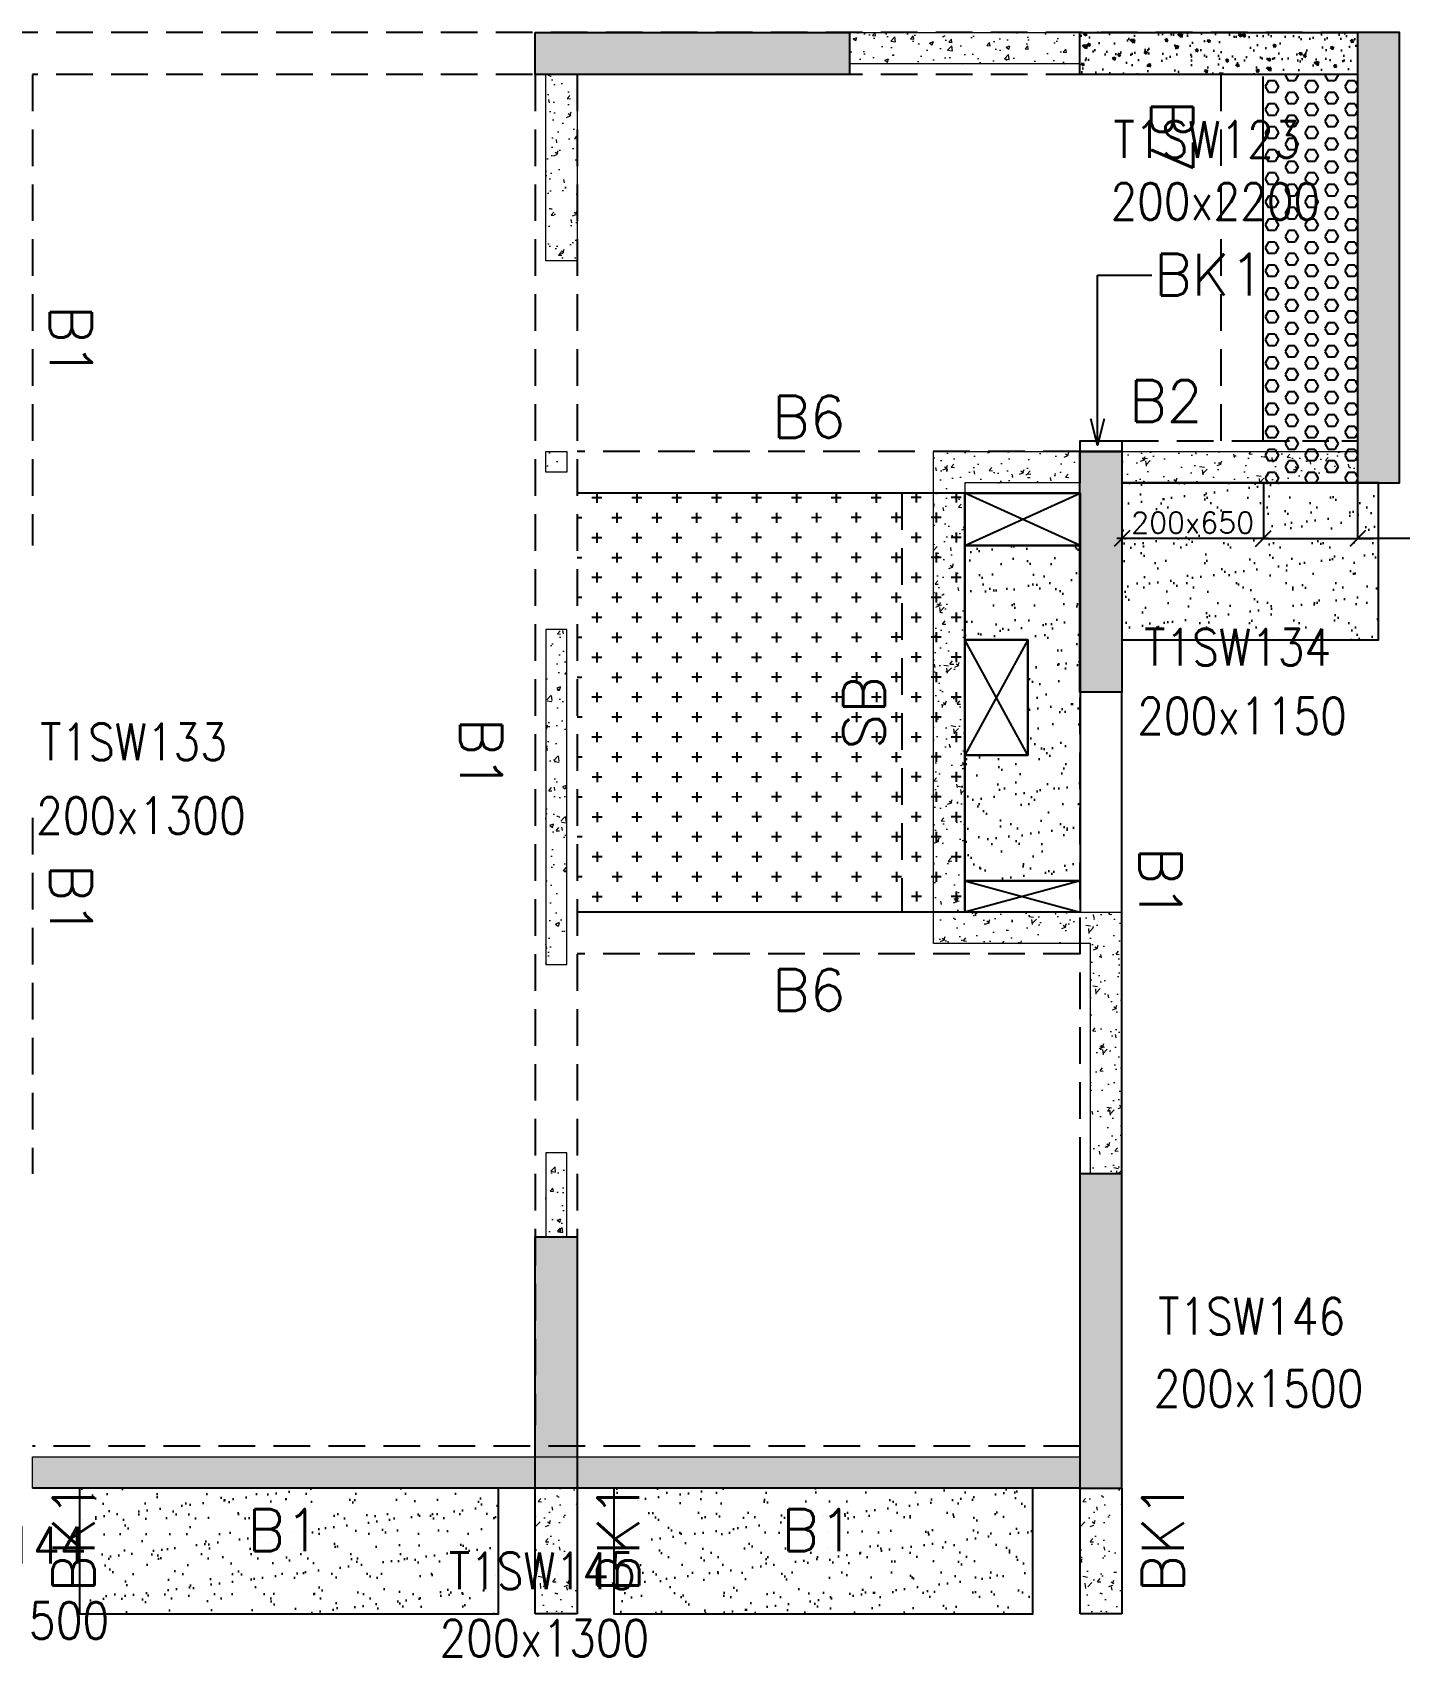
# Model space of a CAD drawing. Header units: millimetres. Extents: x 1078357 to 2594950, y -4969473 to -4636555.
# Drawn here: x 1641433 to 1647958, y -4669200 to -4661446 of the extents above; entities that cross this region are included whole.
import ezdxf

# ---------------------------------------------------------------- set-up
doc = ezdxf.new("R2010")
doc.units = ezdxf.units.MM
doc.header["$PDMODE"] = 35
for name, pattern in [('CONTINOUS', [0]), ('HIDDEN', [0.375, 0.25, -0.125]), ('New Retail block$0$CONTINOUS', [0])]:
    doc.linetypes.add(name, pattern=pattern)
doc.layers.get('0').update_dxf_attribs({"lineweight": 0})
doc.layers.get('Defpoints').update_dxf_attribs({"lineweight": 0})
for name, color, linetype, lineweight in [('A-_ANOTDIMA_D-', 6, 'Continuous', 13), ('COL. NO.', 30, 'Continuous', 25), ('COL. SIZE', 7, 'Continuous', 25), ('DIM', 9, 'Continuous', 25), ('HATCH', 8, 'Continuous', 30), ('RCC UPSTAND', 43, 'Continuous', 30), ('S-NON STR RCC WALL', 8, 'Continuous', 0)]:
    doc.layers.add(name, color=color, linetype=linetype, lineweight=lineweight)
for name, color, linetype in [('B-200x325', 201, 'HIDDEN'), ('B-200x375', 41, 'HIDDEN'), ('B-200x400', 44, 'HIDDEN'), ('B-200x650', 241, 'HIDDEN'), ('B-300xSLAB THK.', 151, 'Continuous'), ('BK1-200x650', 241, 'HIDDEN'), ('DC BEAM NO.', 7, 'Continuous'), ('DROP SLAB', 8, 'Continuous'), ('NON STR. RCC WALL', 6, 'Continuous'), ('S-COLUMN_SHEAR WALL', 1, 'Continuous'), ('S-PROJECTION', 54, 'New Retail block$0$CONTINOUS'), ('SLAB FOLD', 8, 'Continuous')]:
    doc.layers.add(name, color=color, linetype=linetype)
doc.styles.add('Roman', font='romans')
doc.styles.add('ROMANS', font='romans.shx', dxfattribs={"width": 0.85})
doc.dimstyles.new('HARESH', dxfattribs={"dimtxt": 150, "dimasz": 75, "dimexe": 0, "dimexo": 0, "dimgap": 25, "dimtad": 1, "dimdec": 0, "dimdsep": 46, "dimtxsty": 'Roman', "dimblk": 'OBLIQUE', "dimcen": 225, "dimdle": 25, "dimclrd": 2, "dimclre": 2, "dimclrt": 7, "dimadec": 8, "dimazin": 1, "dimtfac": 1, "dimtdec": 0, "dimtmove": 0, "dimatfit": 0, "dimfxl": 1, "dimlwd": -1, "dimlwe": -1, "dimarcsym": 0})
pattern_1 = [(50, (-4755937.19, 23343877.28), (182.184669, -15.9390855), [19.05, -209.55]), (355, (-4755937.19, 23343877.28), (-35.2434214, 191.0568452), [15.24, -167.6405842]), (100.4514447, (-4755922, 23343875.95), (146.9412471, 175.1177519), [16.1900088, -178.0902446]), (46.1842, (-4755937.19, 23343928.08), (271.0790409, -42.042328), [28.575, -314.325]), (96.6355576, (-4755914.6, 23343924.58), (237.404134, 247.4261246), [24.2850231, -267.1356082]), (351.1841512, (-4755937.2, 23343928.08), (237.404134, 247.4261246), [22.859967, -251.459732]), (21, (-4755911.79, 23343915.38), (151.6143913, -102.2651982), [19.05, -209.55]), (326, (-4755911.79, 23343915.38), (61.8020283, 184.1879661), [15.24, -167.64]), (71.451445, (-4755899.15, 23343906.86), (213.4164193, 81.9227689), [16.1900088, -178.0899376]), (37.5, (-4755937.19, 23343877.28), (3.08860325, 84.55503887), [0, -165.608, 0, -170.18, 0, -168.275]), (7.5, (-4755937.19, 23343877.28), (66.8196625, 100.18057482), [0, -97.028, 0, -161.798, 0, -64.135]), (327.5, (-4755993.83, 23343877.28), (135.59059517, -5.728744), [0, -63.5, 0, -198.12, 0, -262.89]), (317.5, (-4756019.23, 23343877.28), (148.1291814, 25.42649103), [0, -82.55, 0, -131.572, 0, -186.69])]

# ---------------------------------------------------------------- blocks, each defined once
blk = doc.blocks.new('_Oblique')
at = {"color": 0, "linetype": 'ByBlock', "lineweight": -2}
blk.add_line((-0.5, -0.5), (0.5, 0.5), dxfattribs=at)
blk = doc.blocks.new('*D1184')
at = {"layer": 'Defpoints', "color": 0, "ltscale": 700, "transparency": 16777216}
for p in [(1647308.5, -4663596.2, 0), (1647758.5, -4663596.2, 0), (1647758.5, -4663862.2)]:
    blk.add_point(p, dxfattribs=at)
at = {"layer": 'DIM', "color": 2, "ltscale": 700, "transparency": 16777216}
for p, q in [((1647308.5, -4663596.2), (1647308.5, -4663862.2)), ((1647758.5, -4663596.2), (1647758.5, -4663862.2)), ((1647308.5, -4663862.2), (1647233.5, -4663862.2)), ((1647308.5, -4663862.2), (1647758.5, -4663862.2)), ((1647308.5, -4663862.2), (1647758.5, -4663862.2)), ((1647758.5, -4663862.2), (1647833.5, -4663862.2)), ((1648714.7, -4663862.2), (1647758.5, -4663862.2))]:
    blk.add_line(p, q, dxfattribs=at)
at = {"layer": 'DIM', "color": 2, "ltscale": 700, "transparency": 16777216, "xscale": 75, "yscale": 75, "zscale": 75}
blk.add_blockref('_Oblique', (1647308.5, -4663862.2), dxfattribs=at)
at = {"layer": 'DIM', "color": 2, "ltscale": 700, "transparency": 16777216, "xscale": 75, "yscale": 75, "zscale": 75, "rotation": 180}
blk.add_blockref('_Oblique', (1647758.5, -4663862.2), dxfattribs=at)
at = {"layer": 'DIM', "color": 7, "ltscale": 700, "transparency": 16777216, "insert": (1648377.8, -4663787.2), "char_height": 150, "attachment_point": 5, "style": 'Roman'}
blk.add_mtext('{\\H0.666667x;200x400}', dxfattribs=at)
blk = doc.blocks.new('*D1185')
at = {"layer": 'Defpoints', "color": 0, "ltscale": 700, "transparency": 16777216}
for p in [(1646633.5, -4663596.2, 0), (1647308.5, -4663596.2), (1646633.5, -4663862.2)]:
    blk.add_point(p, dxfattribs=at)
at = {"layer": 'DIM', "color": 2, "ltscale": 700, "transparency": 16777216}
for p, q in [((1646633.5, -4663596.2), (1646633.5, -4663862.2)), ((1647308.5, -4663596.2), (1647308.5, -4663862.2)), ((1647333.5, -4663862.2), (1646608.5, -4663862.2))]:
    blk.add_line(p, q, dxfattribs=at)
at = {"layer": 'DIM', "color": 2, "ltscale": 700, "transparency": 16777216, "xscale": 75, "yscale": 75, "zscale": 75, "rotation": 180}
blk.add_blockref('_Oblique', (1646633.5, -4663862.2), dxfattribs=at)
at = {"layer": 'DIM', "color": 2, "ltscale": 700, "transparency": 16777216, "xscale": 75, "yscale": 75, "zscale": 75}
blk.add_blockref('_Oblique', (1647308.5, -4663862.2), dxfattribs=at)
at = {"layer": 'DIM', "color": 7, "ltscale": 700, "transparency": 16777216, "insert": (1646971, -4663787.2), "char_height": 150, "attachment_point": 5, "style": 'Roman'}
blk.add_mtext('{\\H0.666667x;200x650}', dxfattribs=at)
blk = doc.blocks.new('G$CD63B60BD')
at = {"layer": 'COL. NO.', "linetype": 'Continuous', "style": 'ROMANS', "width": 0.85}
for s, p in [('T1SW123', (63134.9, 6352.2, -320.4)), ('T1SW134', (63281.4, 3926.9, -320.4)), ('T1SW133', (58011.2, 3474.9, -320.4)), ('T1SW146', (63347.7, 732.7, -320.4)), ('T1SW144', (57341.1, -360.2, -320.4)), ('T1SW145', (59962.2, -482.5, -320.4))]:
    blk.add_text(s, height=175, dxfattribs=at).set_placement(p)
at = {"layer": 'COL. SIZE', "linetype": 'Continuous', "style": 'ROMANS', "width": 0.85}
for s, p in [('200x2200', (63120.7, 6056.1, -320.4)), ('200x1150', (63248.2, 3599.3, -320.4)), ('200x1300', (57992, 3123.3, -320.4)), ('200x1500', (63326.9, 387.7, -320.4)), ('200x1500', (57339.9, -719.7, -320.4)), ('200x1300', (59918.1, -804.1, -320.4))]:
    blk.add_text(s, height=175, dxfattribs=at).set_placement(p)

msp = doc.modelspace()

# ---------------------------------------------------------------- hatches: boundary and pattern name
at = {"layer": 'DROP SLAB'}
h = msp.add_hatch(dxfattribs=at)
h.set_pattern_fill('CROSS', color=8, scale=15, angle=0.03079)
h.set_pattern_definition([(180.03079016, (-3875407.87, 18753248.67), (-95.19879988, -95.3011726), [47.625, -142.875]), (270.03079016, (-3875431.69, 18753272.47), (95.3011726, -95.19879988), [47.625, -142.875])])
h.paths.add_polyline_path([(1645883.6, -4663646.2), (1644033.3, -4663646.1), (1644033.3, -4665645.9), (1645883.6, -4665646)])
at = {"layer": 'HATCH'}
h = msp.add_hatch(dxfattribs=at)
h.set_pattern_fill('AR-SAND', color=8, scale=3, angle=179.97015)
h.set_pattern_definition([(37.4701541, (-2406574.65, 14019093.3), (-4.72361136, 146.8264517), [0, -115.824, 0, -129.54, 0, -123.825]), (7.4701541, (-2406574.65, 14019093.3), (134.9689868, 214.9772528), [0, -62.484, 0, -104.394, 0, -40.005]), (327.4701541, (-2406668.38, 14019093.35), (237.2979035, 0.3075449), [0, -38.1, 0, -137.16, 0, -179.07]), (317.4701541, (-2406668.38, 14019093.35), (229.1017424, 66.759465), [0, -19.05, 0, -89.916, 0, -102.87])])
h.paths.add_polyline_path([(1647858.3, -4663596.1), (1646633.6, -4663596.1), (1646633.6, -4664346.1), (1647858.3, -4664346.1)])
h = msp.add_hatch(dxfattribs=at)
h.set_pattern_fill('AR-SAND', color=8, scale=3, angle=359.97015)
h.set_pattern_definition([(37.47015413, (-3375949.51, 18703112.45), (-4.72361136, 146.8264517), [0, -115.824, 0, -129.54, 0, -123.825]), (7.4701541, (-3375949.51, 18703112.45), (134.9689868, 214.9772528), [0, -62.484, 0, -104.394, 0, -40.005]), (327.4701541, (-3376043.24, 18703112.5), (237.2979035, 0.3075449), [0, -38.1, 0, -137.16, 0, -179.07]), (317.4701541, (-3376043.24, 18703112.5), (229.1017424, 66.759465), [0, -19.05, 0, -89.916, 0, -102.87])])
h.paths.add_polyline_path([(1646433.6, -4665496.2), (1645883.6, -4665496.2), (1645883.6, -4664896.1), (1646183.6, -4664896.1), (1646183.6, -4664346.2), (1645883.6, -4664346.2), (1645883.6, -4663896.2), (1646433.6, -4663896.2)])
h = msp.add_hatch(dxfattribs=at)
h.set_pattern_fill('AR-SAND', color=8, scale=3, angle=179.97015)
h.set_pattern_definition([(37.47015413, (-3489424.46, 18703112.49), (-4.72361136, 146.8264517), [0, -115.824, 0, -129.54, 0, -123.825]), (7.4701541, (-3489424.46, 18703112.49), (134.9689868, 214.9772528), [0, -62.484, 0, -104.394, 0, -40.005]), (327.4701541, (-3489518.18, 18703112.54), (237.2979035, 0.3075449), [0, -38.1, 0, -137.16, 0, -179.07]), (317.4701541, (-3489518.18, 18703112.54), (229.1017424, 66.759465), [0, -19.05, 0, -89.916, 0, -102.87])])
h.paths.add_polyline_path([(1643658.5, -4668396.1), (1641658.5, -4668396.1), (1641658.5, -4668996.1), (1643658.5, -4668996.1)])
h = msp.add_hatch(dxfattribs=at)
h.set_pattern_fill('AR-SAND', color=8, scale=3, angle=179.97015)
h.set_pattern_definition([(37.47015413, (-3491974.46, 18703112.49), (-4.72361136, 146.8264517), [0, -115.824, 0, -129.54, 0, -123.825]), (7.4701541, (-3491974.46, 18703112.49), (134.9689868, 214.9772528), [0, -62.484, 0, -104.394, 0, -40.005]), (327.4701541, (-3492068.18, 18703112.54), (237.2979035, 0.3075449), [0, -38.1, 0, -137.16, 0, -179.07]), (317.4701541, (-3492068.18, 18703112.54), (229.1017424, 66.759465), [0, -19.05, 0, -89.916, 0, -102.87])])
h.paths.add_polyline_path([(1646208.5, -4668396.1), (1644208.5, -4668396.1), (1644208.5, -4668996.1), (1646208.5, -4668996.1)])
at = {"layer": 'RCC UPSTAND'}
h = msp.add_hatch(dxfattribs=at)
h.set_pattern_fill('AR-CONC', color=8, scale=20, angle=90)
h.set_pattern_definition([(140, (-1561941.7, -7198865.7), (12.550427, 143.4520365), [15, -165]), (85, (-1561941.7, -7198865.7), (-150.438427, -27.7502667), [12, -132]), (190.4514445, (-1561940.66, -7198853.74), (-137.887998, 115.7017693), [12.7480384, -140.2284224]), (136.1842, (-1561981.7, -7198865.7), (33.103856, 213.448266), [22.5, -247.5]), (186.6356355, (-1561978.95, -7198847.9), (-194.82372, 186.932389), [19.122068, -210.342752]), (81.184164, (-1561981.7, -7198865.7), (-194.82372, 186.932389), [18, -198]), (111, (-1561971.7, -7198845.7), (80.523778, 119.3814104), [15, -165]), (56, (-1561971.7, -7198845.7), (-145.030009, 48.6630664), [12, -132]), (161.4514447, (-1561965, -7198835.75), (-64.5062306, 168.0444753), [12.748038, -140.2284224]), (127.5, (-1561941.705, -7198865.696), (-66.57877077, 2.43197106), [0, -130.4, 0, -134, 0, -132.5]), (97.5, (-1561941.705, -7198865.696), (-78.8823424, 52.6139075), [0, -76.4, 0, -127.4, 0, -50.5]), (57.5, (-1561941.705, -7198910.296), (4.51097435, 106.7644872), [0, -50, 0, -156, 0, -207]), (47.5, (-1561941.71, -7198930.3), (-20.0209965, 116.6372339), [0, -65, 0, -103.6, 0, -147])])
h.paths.add_polyline_path([(1647758.3, -4661446.2), (1647758.3, -4661646.2), (1646433.3, -4661646.2), (1646433.3, -4661446.2)])
at = {"layer": 'S-COLUMN_SHEAR WALL', "lineweight": 25}
h = msp.add_hatch(color=1, dxfattribs=at)
h.dxf.hatch_style = 1
h.paths.add_polyline_path([(1643833.3, -4661446.1), (1645333.3, -4661446.1), (1645333.3, -4661646.1), (1643833.3, -4661646.1)])
h = msp.add_hatch(color=1, dxfattribs=at)
h.dxf.hatch_style = 1
h.paths.add_polyline_path([(1647758.3, -4663596.2), (1647958.3, -4663596.2), (1647958.3, -4661446.2), (1647758.3, -4661446.2)])
at = {"layer": 'S-COLUMN_SHEAR WALL', "lineweight": 25, "extrusion": (-1.00316e-06, -1.91639e-11, 1)}
h = msp.add_hatch(color=1, dxfattribs=at)
h.dxf.hatch_style = 1
h.paths.add_polyline_path([(1646433.3, -4663446.2), (1646633.3, -4663446.2), (1646633.3, -4664596.2), (1646433.3, -4664596.2)])
h = msp.add_hatch(color=1, dxfattribs=at)
h.dxf.hatch_style = 1
h.paths.add_polyline_path([(1646433.3, -4668396.2), (1646633.3, -4668396.2), (1646633.3, -4666896.1), (1646433.3, -4666896.1)])
at = {"layer": 'S-COLUMN_SHEAR WALL', "lineweight": 25}
h = msp.add_hatch(color=1, dxfattribs=at)
h.dxf.hatch_style = 1
h.paths.add_polyline_path([(1644033.3, -4667196.1), (1644033.3, -4668396.2), (1643833.3, -4668396.2), (1643833.3, -4667196.1)])
at = {"layer": 'S-NON STR RCC WALL', "ltscale": 700}
h = msp.add_hatch(dxfattribs=at)
h.set_pattern_fill('AR-CONC', color=256)
h.set_pattern_definition([(50, (1605366.91, -4668669.36), (182.18467, -15.9391), [19.05, -209.55]), (355, (1605366.91, -4668669.36), (-35.2434, 191.05685), [15.24, -167.6406]), (100.45144, (1605382.1, -4668670.68), (146.94125, 175.11775), [16.19, -178.09024]), (46.1842, (1605366.9, -4668618.56), (271.079, -42.0423), [28.575, -314.325]), (96.63556, (1605389.5, -4668622.06), (237.4041, 247.4261), [24.285, -267.1356]), (351.18415, (1605366.9, -4668618.56), (237.4041, 247.4261), [22.86, -251.4597]), (21, (1605392.31, -4668631.26), (151.6144, -102.2652), [19.05, -209.55]), (326, (1605392.31, -4668631.26), (61.802, 184.188), [15.24, -167.64]), (71.45144, (1605404.95, -4668639.78), (213.4164, 81.9228), [16.19, -178.0899]), (37.5, (1605366.91, -4668669.356), (3.0886, 84.55504), [0, -165.608, 0, -170.18, 0, -168.275]), (7.5, (1605366.91, -4668669.36), (66.81966, 100.18057), [0, -97.028, 0, -161.798, 0, -64.135]), (327.5, (1605310.27, -4668669.356), (135.5906, -5.72874), [0, -63.5, 0, -198.12, 0, -262.89]), (317.5, (1605284.87, -4668669.36), (148.12918, 25.4265), [0, -82.55, 0, -131.572, 0, -186.69])])
h.paths.add_polyline_path([(1645333.3, -4661446.1), (1646433.3, -4661446.2), (1646433.3, -4661596.1), (1645333.3, -4661596.1)])
at = {"layer": 'S-NON STR RCC WALL'}
h = msp.add_hatch(dxfattribs=at)
h.set_pattern_fill('AR-CONC', color=256, angle=180)
h.set_pattern_definition([(50, (-5807651.65, 28024606.44), (182.184669, -15.93908554), [19.05, -209.55]), (355, (-5807651.65, 28024606.44), (-35.2434214, 191.0568452), [15.24, -167.6405842]), (100.4514447, (-5807636.47, 28024605.11), (146.9412471, 175.1177519), [16.1900088, -178.0902446]), (46.1842, (-5807651.65, 28024657.24), (271.0790409, -42.042328), [28.575, -314.325]), (96.6355576, (-5807629.06, 28024653.74), (237.404134, 247.4261246), [24.2850231, -267.1356082]), (351.1841512, (-5807651.65, 28024657.24), (237.404134, 247.4261246), [22.859967, -251.459732]), (21, (-5807626.25, 28024644.54), (151.6143913, -102.2651982), [19.05, -209.55]), (326, (-5807626.25, 28024644.54), (61.8020283, 184.1879661), [15.24, -167.64]), (71.451445, (-5807613.61, 28024636.02), (213.4164193, 81.9227689), [16.1900088, -178.0899376]), (37.5, (-5807651.65, 28024606.44), (3.08860325, 84.55503887), [0, -165.608, 0, -170.18, 0, -168.275]), (7.5, (-5807651.65, 28024606.44), (66.8196625, 100.18057482), [0, -97.028, 0, -161.798, 0, -64.135]), (327.5, (-5807708.29, 28024606.44), (135.59059517, -5.72874399), [0, -63.5, 0, -198.12, 0, -262.89]), (317.5, (-5807733.69, 28024606.44), (148.1291814, 25.42649103), [0, -82.55, 0, -131.572, 0, -186.69])])
h.paths.add_polyline_path([(1643883.5, -4661646.2), (1644033.5, -4661646.2), (1644033.5, -4662536.1), (1643883.5, -4662536.1)])
h = msp.add_hatch(dxfattribs=at)
h.set_pattern_fill('AR-CONC', color=256, angle=180)
h.set_pattern_definition([(50, (2741158.03, -9345786.55), (182.184669, -15.9390855), [19.05, -209.55]), (355, (2741158.03, -9345786.55), (-35.2434214, 191.056845), [15.24, -167.640584]), (100.4514447, (2741173.22, -9345787.88), (146.941247, 175.117752), [16.190009, -178.0902446]), (46.1842, (2741158.03, -9345735.75), (271.079041, -42.042328), [28.575, -314.325]), (96.6355576, (2741180.62, -9345739.25), (237.404134, 247.426125), [24.285023, -267.135608]), (351.184151, (2741158.03, -9345735.75), (237.404134, 247.426125), [22.859967, -251.459732]), (21, (2741183.43, -9345748.45), (151.6143913, -102.265198), [19.05, -209.55]), (326, (2741183.43, -9345748.45), (61.802028, 184.187966), [15.24, -167.64]), (71.451445, (2741196.07, -9345756.97), (213.416419, 81.922769), [16.190009, -178.0899376]), (37.5, (2741158.034, -9345786.55), (3.08860325, 84.5550389), [0, -165.608, 0, -170.18, 0, -168.275]), (7.5, (2741158.03, -9345786.55), (66.8196625, 100.1805748), [0, -97.028, 0, -161.798, 0, -64.135]), (327.5, (2741101.39, -9345786.55), (135.5905952, -5.728744), [0, -63.5, 0, -198.12, 0, -262.89]), (317.5, (2741075.99, -9345786.55), (148.1291814, 25.426491), [0, -82.55, 0, -131.572, 0, -186.69])])
h.paths.add_polyline_path([(1643883.5, -4663446), (1643983.5, -4663446), (1643983.5, -4663546), (1643883.5, -4663546)])
h = msp.add_hatch(dxfattribs=at)
h.set_pattern_fill('AR-CONC', color=256)
h.set_pattern_definition(pattern_1)
h.paths.add_polyline_path([(1645733.5, -4665796.2), (1645733.5, -4663446.2), (1646433.5, -4663446.2), (1646433.5, -4663596.2), (1645883.5, -4663596.2), (1645883.5, -4665646.2), (1646633.5, -4665646.2), (1646633.5, -4666896.1), (1646483.5, -4666896.1), (1646483.5, -4665796.2)])
h = msp.add_hatch(dxfattribs=at)
h.set_pattern_fill('AR-CONC', color=256)
h.set_pattern_definition(pattern_1)
h.paths.add_polyline_path([(1647758.5, -4663596.2), (1646633.5, -4663596.2), (1646633.5, -4663446.2), (1647758.5, -4663446.2)])
h = msp.add_hatch(dxfattribs=at)
h.set_pattern_fill('AR-CONC', color=256, angle=180)
h.set_pattern_definition([(50, (2741171.25, -9344421.88), (182.184669, -15.9390855), [19.05, -209.55]), (355, (2741171.25, -9344421.88), (-35.2434214, 191.056845), [15.24, -167.640584]), (100.4514447, (2741186.43, -9344423.21), (146.941247, 175.117752), [16.190009, -178.0902446]), (46.1842, (2741171.25, -9344371.08), (271.079041, -42.042328), [28.575, -314.325]), (96.6355576, (2741193.84, -9344374.6), (237.404134, 247.426125), [24.285023, -267.135608]), (351.184151, (2741171.25, -9344371.08), (237.404134, 247.426125), [22.859967, -251.459732]), (21, (2741196.65, -9344383.78), (151.6143913, -102.265198), [19.05, -209.55]), (326, (2741196.65, -9344383.78), (61.802028, 184.187966), [15.24, -167.64]), (71.451445, (2741209.28, -9344392.3), (213.416419, 81.922769), [16.190009, -178.0899376]), (37.5, (2741171.25, -9344421.884), (3.08860325, 84.5550389), [0, -165.608, 0, -170.18, 0, -168.275]), (7.5, (2741171.25, -9344421.88), (66.8196625, 100.1805748), [0, -97.028, 0, -161.798, 0, -64.135]), (327.5, (2741114.606, -9344421.884), (135.5905952, -5.728744), [0, -63.5, 0, -198.12, 0, -262.89]), (317.5, (2741089.21, -9344421.88), (148.1291814, 25.426491), [0, -82.55, 0, -131.572, 0, -186.69])])
h.paths.add_polyline_path([(1643883.5, -4665896), (1643983.5, -4665896), (1643983.5, -4664296), (1643883.5, -4664296)])
h = msp.add_hatch(dxfattribs=at)
h.set_pattern_fill('AR-CONC', color=256, angle=180)
h.set_pattern_definition([(50, (1643946.53, -4660402.7), (182.1847, -15.939), [19.05, -209.55]), (355, (1643946.53, -4660402.7), (-35.2434, 191.057), [15.24, -167.6406]), (100.4514, (1643961.71, -4660404.03), (146.9412, 175.1178), [16.19, -178.09]), (46.1842, (1643946.53, -4660351.9), (271.079, -42.042), [28.575, -314.325]), (96.6356, (1643969.12, -4660355.4), (237.404, 247.426), [24.285, -267.136]), (351.184, (1643946.53, -4660351.9), (237.404, 247.426), [22.86, -251.46]), (21, (1643971.93, -4660364.6), (151.6144, -102.2652), [19.05, -209.55]), (326, (1643971.93, -4660364.6), (61.802, 184.188), [15.24, -167.64]), (71.4514, (1643984.57, -4660373.12), (213.4164, 81.9228), [16.19, -178.09]), (37.5, (1643946.53, -4660402.7), (3.0886, 84.55504), [0, -165.608, 0, -170.18, 0, -168.275]), (7.5, (1643946.53, -4660402.7), (66.8197, 100.1806), [0, -97.028, 0, -161.798, 0, -64.135]), (327.5, (1643889.89, -4660402.7), (135.5906, -5.72874), [0, -63.5, 0, -198.12, 0, -262.89]), (317.5, (1643864.49, -4660402.7), (148.1292, 25.4265), [0, -82.55, 0, -131.572, 0, -186.69])])
h.paths.add_polyline_path([(1643883.5, -4667196.4), (1643983.5, -4667196.4), (1643983.5, -4666796), (1643883.5, -4666796)])
h = msp.add_hatch(dxfattribs=at)
h.set_pattern_fill('AR-CONC', color=256)
h.set_pattern_definition([(50, (-5853161.9, 28027896.47), (182.184669, -15.93908554), [19.05, -209.55]), (355, (-5853161.9, 28027896.47), (-35.2434214, 191.0568452), [15.24, -167.6405842]), (100.4514447, (-5853146.72, 28027895.14), (146.9412471, 175.1177519), [16.1900088, -178.0902446]), (46.1842, (-5853161.9, 28027947.27), (271.0790409, -42.042328), [28.575, -314.325]), (96.6355576, (-5853139.31, 28027943.77), (237.404134, 247.4261246), [24.2850231, -267.1356082]), (351.1841512, (-5853161.9, 28027947.27), (237.404134, 247.4261246), [22.859967, -251.459732]), (21, (-5853136.5, 28027934.57), (151.6143913, -102.2651982), [19.05, -209.55]), (326, (-5853136.5, 28027934.57), (61.8020283, 184.1879661), [15.24, -167.64]), (71.451445, (-5853123.87, 28027926.05), (213.4164193, 81.9227689), [16.1900088, -178.0899376]), (37.5, (-5853161.9, 28027896.47), (3.08860325, 84.55503887), [0, -165.608, 0, -170.18, 0, -168.275]), (7.5, (-5853161.9, 28027896.47), (66.8196625, 100.18057482), [0, -97.028, 0, -161.798, 0, -64.135]), (327.5, (-5853218.545, 28027896.47), (135.59059517, -5.72874399), [0, -63.5, 0, -198.12, 0, -262.89]), (317.5, (-5853243.95, 28027896.47), (148.1291814, 25.42649103), [0, -82.55, 0, -131.572, 0, -186.69])])
h.paths.add_polyline_path([(1646430.6, -4668396.2), (1641433.5, -4668396.2), (1641433.5, -4668246.2), (1646430.6, -4668246.2)])
h = msp.add_hatch(dxfattribs=at)
h.set_pattern_fill('AR-CONC', color=256, angle=180)
h.set_pattern_definition([(50, (-7986338.9, 37570711.14), (182.184669, -15.93908554), [19.05, -209.55]), (355, (-7986338.9, 37570711.14), (-35.2434214, 191.0568452), [15.24, -167.6405842]), (100.4514447, (-7986323.71, 37570709.82), (146.9412471, 175.1177519), [16.1900088, -178.0902446]), (46.1842, (-7986338.9, 37570761.94), (271.0790409, -42.0423279), [28.575, -314.325]), (96.6355576, (-7986316.3, 37570758.44), (237.404134, 247.4261246), [24.2850231, -267.1356082]), (351.1841512, (-7986338.9, 37570761.94), (237.404134, 247.4261246), [22.859967, -251.459732]), (21, (-7986313.5, 37570749.24), (151.61439127, -102.2651982), [19.05, -209.55]), (326, (-7986313.5, 37570749.24), (61.80202835, 184.1879661), [15.24, -167.64]), (71.451445, (-7986300.86, 37570740.72), (213.4164193, 81.9227689), [16.1900088, -178.0899376]), (37.5, (-7986338.894, 37570711.144), (3.08860325, 84.55503887), [0, -165.608, 0, -170.18, 0, -168.275]), (7.5, (-7986338.89, 37570711.14), (66.81966251, 100.18057482), [0, -97.028, 0, -161.798, 0, -64.135]), (327.5, (-7986395.536, 37570711.144), (135.59059517, -5.72874399), [0, -63.5, 0, -198.12, 0, -262.89]), (317.5, (-7986420.94, 37570711.14), (148.1291814, 25.42649103), [0, -82.55, 0, -131.572, 0, -186.69])])
h.paths.add_polyline_path([(1644033.3, -4668396.1), (1643833.4, -4668396.1), (1643833.4, -4668996.1), (1644033.3, -4668996.1), (1644033.4, -4668996.1), (1644033.4, -4668396.2)], is_closed=False)
h = msp.add_hatch(dxfattribs=at)
h.set_pattern_fill('AR-CONC', color=256, angle=180)
h.set_pattern_definition([(50, (-7983738.87, 37570711.14), (182.184669, -15.93908554), [19.05, -209.55]), (355, (-7983738.87, 37570711.14), (-35.2434214, 191.0568452), [15.24, -167.6405842]), (100.4514447, (-7983723.69, 37570709.82), (146.9412471, 175.1177519), [16.1900088, -178.0902446]), (46.1842, (-7983738.87, 37570761.94), (271.0790409, -42.0423279), [28.575, -314.325]), (96.6355576, (-7983716.28, 37570758.44), (237.404134, 247.4261246), [24.2850231, -267.1356082]), (351.1841512, (-7983738.87, 37570761.94), (237.404134, 247.4261246), [22.859967, -251.459732]), (21, (-7983713.47, 37570749.24), (151.61439127, -102.2651982), [19.05, -209.55]), (326, (-7983713.47, 37570749.24), (61.80202835, 184.1879661), [15.24, -167.64]), (71.451445, (-7983700.84, 37570740.72), (213.4164193, 81.9227689), [16.1900088, -178.0899376]), (37.5, (-7983738.87, 37570711.144), (3.08860325, 84.55503887), [0, -165.608, 0, -170.18, 0, -168.275]), (7.5, (-7983738.87, 37570711.14), (66.81966251, 100.18057482), [0, -97.028, 0, -161.798, 0, -64.135]), (327.5, (-7983795.515, 37570711.144), (135.59059517, -5.72874399), [0, -63.5, 0, -198.12, 0, -262.89]), (317.5, (-7983820.91, 37570711.14), (148.1291814, 25.42649103), [0, -82.55, 0, -131.572, 0, -186.69])])
h.paths.add_polyline_path([(1646633.4, -4668396.1), (1646433.4, -4668396.1), (1646433.4, -4668996.1), (1646633.4, -4668996.1), (1646633.4, -4668996.1), (1646633.4, -4668396.2)], is_closed=False)
at = {"layer": 'SLAB FOLD', "ltscale": 1000}
h = msp.add_hatch(dxfattribs=at)
h.set_pattern_fill('HEX', color=8, scale=10, angle=180)
h.set_pattern_definition([(180, (488933.74, 213528.074), (-7e-15, -54.99261315), [31.75, -63.5]), (300, (488933.74, 213528.074), (47.625, 27.4963066), [31.75, -63.5]), (240, (488901.99, 213528.074), (47.625, -27.4963066), [31.75, -63.5])])
h.paths.add_polyline_path([(1647758.5, -4663596.1), (1647308.5, -4663596.1), (1647308.5, -4661646.2), (1647758.5, -4661646.2)])

# ---------------------------------------------------------------- linework, layer by layer
at = {"layer": 'B-200x325', "ltscale": 700}
for p, q in [((1646432.8, -4663446.1, 0), (1644033, -4663446.1, 0)), ((1646433, -4665845.9, 0), (1644033, -4665845.9, 0))]:
    msp.add_line(p, q, dxfattribs=at)
at = {"layer": 'B-200x325', "linetype": 'Continuous', "ltscale": 700}
for p, q in [((1646432.8, -4663646.1, 0), (1644033, -4663646.1, 0)), ((1646433, -4665645.9, 0), (1644033, -4665645.9, 0))]:
    msp.add_line(p, q, dxfattribs=at)
at = {"layer": 'B-200x375', "ltscale": 700}
msp.add_line((1647107.8, -4663396.1, 0), (1647107.8, -4661646.1, 0), dxfattribs=at)
at = {"layer": 'B-200x375', "linetype": 'Continuous', "ltscale": 700}
msp.add_line((1647307.8, -4663396.1, 0), (1647307.8, -4661656.8, 0), dxfattribs=at)
at = {"layer": 'B-200x400', "linetype": 'HIDDEN', "ltscale": 500}
msp.add_line((1647308.5, -4663396.2, 0), (1647758.5, -4663396.2, 0), dxfattribs=at)
at = {"layer": 'B-200x400', "linetype": 'ByBlock', "ltscale": 500}
msp.add_line((1647308.5, -4663596.2, 0), (1647758.5, -4663596.2, 0), dxfattribs=at)
at = {"layer": 'B-200x650', "linetype": 'HIDDEN', "ltscale": 700}
for p, q in [((1647758.3, -4661446.2, 0), (1635558.3, -4661446.2, 0)), ((1647758.3, -4661646.2, 0), (1641433.5, -4661646.2, 0)), ((1641433.5, -4661646.2, 0), (1641433.5, -4663896.1, 0)), ((1643833.5, -4661646.2, 0), (1643833.5, -4668096.1, 0)), ((1644033.5, -4661646.2, 0), (1644033.5, -4668096.1, 0)), ((1646633.7, -4663396.2, 0), (1647308.5, -4663396.2, 0)), ((1646433.5, -4666896.1, 0), (1646433.5, -4664596.1, 0)), ((1641433.5, -4665196.1, 0), (1641433.5, -4666896.1, 0)), ((1646433.5, -4668196.1, 0), (1641433.5, -4668196.1, 0))]:
    msp.add_line(p, q, dxfattribs=at)
at = {"layer": 'B-200x650', "linetype": 'CONTINOUS', "ltscale": 700}
for p, q in [((1646633.7, -4663596.2, 0), (1647308.5, -4663596.2, 0)), ((1646633.5, -4666896.1, 0), (1646633.5, -4664596.1, 0)), ((1646433.5, -4668396.1, 0), (1641433.5, -4668396.1, 0)), ((1643833.4, -4668996.2, 0), (1643833.4, -4668396.2, 0)), ((1644033.4, -4668396.2, 0), (1644033.4, -4668996.2, 0)), ((1646433.4, -4668996.2, 0), (1646433.4, -4668396.2, 0)), ((1646633.4, -4668396.2, 0), (1646633.4, -4668996.2, 0)), ((1644033.4, -4668996.2, 0), (1643833.4, -4668996.2, 0)), ((1646633.4, -4668996.2, 0), (1646433.4, -4668996.2, 0))]:
    msp.add_line(p, q, dxfattribs=at)
at = {"layer": 'B-300xSLAB THK.', "linetype": 'HIDDEN', "ltscale": 700}
msp.add_line((1645583.6, -4663646.2, 0), (1645583.6, -4665646, 0), dxfattribs=at)
at = {"layer": 'B-300xSLAB THK.', "linetype": 'ByBlock', "ltscale": 700}
msp.add_line((1645883.6, -4663646.2, 0), (1645883.6, -4665646, 0), dxfattribs=at)
at = {"layer": 'BK1-200x650', "linetype": 'Continuous', "ltscale": 700, "elevation": 0}
msp.add_lwpolyline([(1646633.6, -4663446.2), (1646433.6, -4663446.2), (1646433.6, -4663396), (1646633.6, -4663396)], close=True, dxfattribs=at)
at = {"layer": 'DROP SLAB', "color": 3, "linetype": 'CONTINOUS', "ltscale": 500}
for p, q in [((1646433.6, -4663896.2, 0), (1645883.6, -4663646.1, 0)), ((1645883.6, -4663896.2, 0), (1646433.5, -4663646.1, 0)), ((1646183.6, -4664896.2, 0), (1645883.6, -4664346.2, 0)), ((1646183.6, -4664346.2, 0), (1645883.6, -4664896.1, 0)), ((1646433.6, -4665496.2, 0), (1645883.6, -4665645.9, 0)), ((1645883.6, -4665496.2, 0), (1646432.8, -4665645.9, 0))]:
    msp.add_line(p, q, dxfattribs=at)
at = {"layer": 'DROP SLAB', "color": 3, "linetype": 'CONTINOUS', "ltscale": 500, "elevation": 0}
for points in [[(1646433.5, -4663896.2), (1645883.6, -4663896.2), (1645883.6, -4663646.2), (1646433.5, -4663646.2)], [(1646183.6, -4664896.2), (1645883.6, -4664896.2), (1645883.6, -4664346.2), (1646183.6, -4664346.2)], [(1646433.6, -4665645.9), (1645883.6, -4665645.9), (1645883.6, -4665496.2), (1646433.6, -4665496.2)]]:
    msp.add_lwpolyline(points, close=True, dxfattribs=at)
at = {"layer": 'NON STR. RCC WALL', "elevation": 0}
msp.add_lwpolyline([(1647758.3, -4661446.2), (1647758.3, -4661646.2), (1646433.3, -4661646.2), (1646433.3, -4661446.2)], close=True, dxfattribs=at)
at = {"layer": 'S-COLUMN_SHEAR WALL', "color": 1, "lineweight": 25, "elevation": 0}
for points in [[(1643833.3, -4661446.1), (1645333.3, -4661446.1), (1645333.3, -4661646.1), (1643833.3, -4661646.1)], [(1647758.3, -4663596.2), (1647958.3, -4663596.2), (1647958.3, -4661446.2), (1647758.3, -4661446.2)], [(1643833.3, -4667196.3), (1644033.3, -4667196.3), (1644033.3, -4668396.2), (1643833.3, -4668396.2)]]:
    msp.add_lwpolyline(points, close=True, dxfattribs=at)
at = {"layer": 'S-COLUMN_SHEAR WALL', "color": 1, "lineweight": 25, "extrusion": (-1.00316e-06, -1.91639e-11, 1), "elevation": -1.6}
for points in [[(1646433.3, -4663446.2), (1646633.3, -4663446.2), (1646633.3, -4664596.2), (1646433.3, -4664596.2)], [(1646433.3, -4668396.2), (1646633.3, -4668396.2), (1646633.3, -4666896.1), (1646433.3, -4666896.1)]]:
    msp.add_lwpolyline(points, close=True, dxfattribs=at)
at = {"layer": 'S-NON STR RCC WALL', "ltscale": 700, "elevation": 0}
for points in [[(1645333.3, -4661446.1), (1646433.3, -4661446.2), (1646433.3, -4661596.1), (1645333.3, -4661596.1)], [(1643883.5, -4661646.2), (1644033.5, -4661646.2), (1644033.5, -4662536.1), (1643883.5, -4662536.1)], [(1643883.5, -4663446), (1643983.5, -4663446), (1643983.5, -4663546), (1643883.5, -4663546)], [(1643883.5, -4665896), (1643983.5, -4665896), (1643983.5, -4664296), (1643883.5, -4664296)]]:
    msp.add_lwpolyline(points, close=True, dxfattribs=at)
at = {"layer": 'S-NON STR RCC WALL', "elevation": 0}
for points in [[(1645733.5, -4665796.2), (1645733.5, -4663446.2), (1646433.5, -4663446.2), (1646433.5, -4663596.2), (1645883.5, -4663596.2), (1645883.5, -4665646.2), (1646633.5, -4665646.2), (1646633.5, -4666896.1), (1646483.5, -4666896.1), (1646483.5, -4665796.2)], [(1647758.5, -4663596.2), (1646633.5, -4663596.2), (1646633.5, -4663446.2), (1647758.5, -4663446.2)], [(1643883.5, -4667196.4), (1643983.5, -4667196.4), (1643983.5, -4666796), (1643883.5, -4666796)], [(1646430.6, -4668396.2), (1641433.5, -4668396.2), (1641433.5, -4668246.2), (1646430.6, -4668246.2)]]:
    msp.add_lwpolyline(points, close=True, dxfattribs=at)
at = {"layer": 'S-PROJECTION', "elevation": 0}
for points in [[(1647858.3, -4663596.1), (1646633.6, -4663596.1), (1646633.6, -4664346.1), (1647858.3, -4664346.1)], [(1643658.5, -4668396.1), (1641658.5, -4668396.1), (1641658.5, -4668996.1), (1643658.5, -4668996.1)], [(1646208.5, -4668396.1), (1644208.5, -4668396.1), (1644208.5, -4668996.1), (1646208.5, -4668996.1)]]:
    msp.add_lwpolyline(points, close=True, dxfattribs=at)
at = {"layer": 'SLAB FOLD', "color": 8, "ltscale": 1000, "elevation": 0}
msp.add_lwpolyline([(1646433.6, -4665496.2), (1645883.6, -4665496.2), (1645883.6, -4664896.1), (1646183.6, -4664896.1), (1646183.6, -4664346.2), (1645883.6, -4664346.2), (1645883.6, -4663896.2), (1646433.6, -4663896.2), (1646433.6, -4665496.2)], dxfattribs=at)

# ---------------------------------------------------------------- block references
at = {"layer": 'A-_ANOTDIMA_D-', "color": 2, "ltscale": 700}
msp.add_blockref('G$CD63B60BD', (1583458.3, -4668396.1, 0), dxfattribs=at)

# ---------------------------------------------------------------- texts
at = {"layer": 'B-200x325', "linetype": 'Continuous', "ltscale": 700, "style": 'ROMANS'}
for p in [(1644963.5, -4663380.9, -2.7), (1644963.5, -4666118, -2.7)]:
    msp.add_text('B6', height=200, rotation=359.99866, dxfattribs=at).set_placement(p)
at = {"layer": 'B-200x375', "linetype": 'Continuous', "ltscale": 700, "style": 'ROMANS'}
msp.add_text('B7', height=200, rotation=269.99866, dxfattribs=at).set_placement((1646773, -4661766.2, -2.7))
at = {"layer": 'B-200x650', "linetype": 'HIDDEN', "ltscale": 500, "style": 'ROMANS'}
for rotation, p in [(269.99906, (1641516.7, -4662748, -2.7)), (269.99906, (1643474.9, -4664717.4, -2.7)), (269.99906, (1646717.4, -4665333, -2.7)), (269.99906, (1641517.4, -4665414.1, -2.7)), (0.00094, (1642458.9, -4668696.5, -2.7)), (0.00094, (1645007.6, -4668696.5, -2.7))]:
    msp.add_text('B1', height=200, rotation=rotation, dxfattribs=at).set_placement(p)
at = {"layer": 'B-200x650', "linetype": 'CONTINOUS', "ltscale": 700, "style": 'ROMANS'}
for p in [(1641729, -4668895.8, 50), (1644329, -4668895.8, 50), (1646929, -4668895.8, 50)]:
    msp.add_text('BK1', height=200, rotation=90, dxfattribs=at).set_placement(p)
at = {"layer": 'B-300xSLAB THK.', "linetype": 'Continuous', "ltscale": 700, "style": 'ROMANS'}
msp.add_text('SB', height=200, rotation=90.00094, dxfattribs=at).set_placement((1645502.5, -4664870.4, -2.7))
at = {"layer": 'BK1-200x650', "linetype": 'Continuous', "ltscale": 700, "style": 'ROMANS'}
msp.add_text('BK1', height=200, rotation=0.00094, dxfattribs=at).set_placement((1646786.7, -4662702.2, -2.7))
at = {"layer": 'DC BEAM NO.', "linetype": 'Continuous', "ltscale": 500, "style": 'ROMANS'}
msp.add_text('B2', height=200, dxfattribs=at).set_placement((1646667.3, -4663305.6, -2.7))

# ---------------------------------------------------------------- dimensions: what is measured, and where the dimension line sits
at = {"layer": 'DIM', "ltscale": 700}
dim = msp.add_linear_dim(base=(1646633.5, -4663862.2, 0), p1=(1647308.5, -4663596.2, 0), p2=(1646633.5, -4663596.2, 0), angle=180, text='{\\H0.666667x;200x650}', dimstyle='HARESH', override={"dimtxsty": 'Roman', "dimtmove": 1}, dxfattribs=at)
dim.commit()
dim.dimension.update_dxf_attribs({"geometry": '*D1185', "text_midpoint": (1646971, -4663787.2, 0)})
dim = msp.add_linear_dim(base=(1647758.5, -4663862.2, 0), p1=(1647308.5, -4663596.2, 0), p2=(1647758.5, -4663596.2, 0), angle=180, text='{\\H0.666667x;200x400}', dimstyle='HARESH', override={"dimtxsty": 'Roman', "dimtmove": 1}, dxfattribs=at)
dim.commit()
dim.dimension.update_dxf_attribs({"geometry": '*D1184', "text_midpoint": (1648377.8, -4663840.5, 0), "dimtype": 160})

# ---------------------------------------------------------------- leaders
at = {"layer": 'BK1-200x650', "linetype": 'Continuous', "ltscale": 700}
msp.add_leader([(1646517.1, -4663415.9, 0), (1646517.1, -4662604.5, 0), (1646775.9, -4662604.5, 0)], dimstyle='HARESH', override={"dimasz": 125, "dimgap": 25, "dimtad": 0, "dimldrblk": 'Open30'}, dxfattribs=at)

doc.saveas('drawing.dxf')
